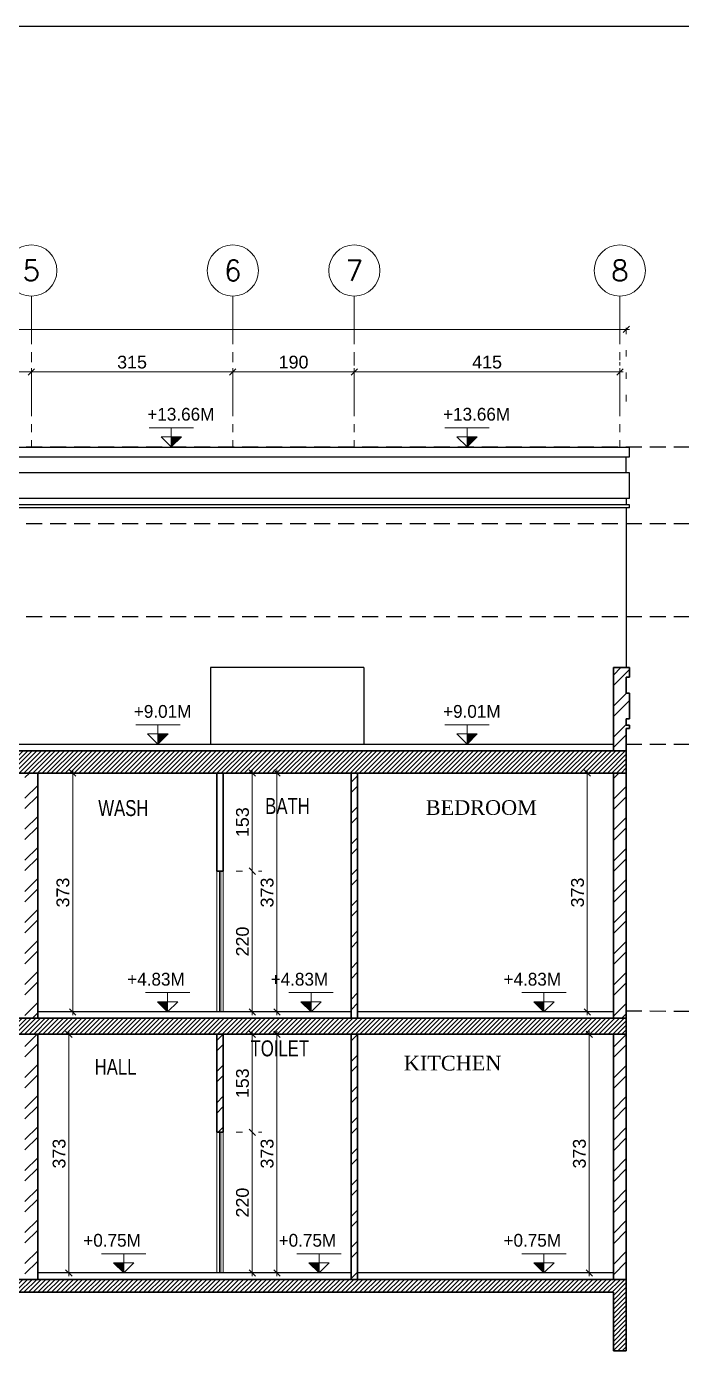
# Model space of a CAD drawing. Header units: millimetres. Extents: x -11627 to -10952, y 10244 to 10588.
# Drawn here: x -11029.63 to -11019.4, y 10456.58 to 10477.36 of the extents above; entities that cross this region are included whole.
import ezdxf
from ezdxf.enums import TextEntityAlignment as Align

# ---------------------------------------------------------------- set-up
doc = ezdxf.new("R2010")
doc.units = ezdxf.units.MM
doc.header["$PDMODE"] = 35
for name, pattern in [('DOT', [0.25, 0, -0.25]), ('GROUND FLOOR XREF - option 3$0$FATHER FR$0$CENTER2', [1.125, 0.75, -0.125, 0.125, -0.125]), ('HIDDEN', [0.375, 0.25, -0.125])]:
    doc.linetypes.add(name, pattern=pattern)
doc.layers.get('0').update_dxf_attribs({"lineweight": 5})
doc.layers.get('DEFPOINTS').update_dxf_attribs({"lineweight": 5})
for name, color, linetype, lineweight in [('A-AXIS LINE', 8, 'GROUND FLOOR XREF - option 3$0$FATHER FR$0$CENTER2', 0), ('A-AXIS TEXT', 54, 'Continuous', 9), ('A-GEN DIMS INTERNAL', 86, 'Continuous', 5), ('A-LEVEL TAG', 23, 'Continuous', 9), ('A-TEXT', 3, 'Continuous', 13), ('BORDER A1', 7, 'Continuous', 100), ('DIM IN', 191, 'Continuous', 5), ('DOORS', 30, 'Continuous', 9), ('HATCH', 8, 'Continuous', 0), ('Title Block', 7, 'Continuous', 0), ('WALLS', 4, 'Continuous', 35)]:
    doc.layers.add(name, color=color, linetype=linetype, lineweight=lineweight)
for name, color, linetype in [('A-ELEV 01', 7, 'Continuous'), ('A-ELEV FAR', 8, 'Continuous'), ('A-ELEV MOULDING', 15, 'Continuous'), ('A-OUTER DIMENSION', 52, 'Continuous'), ('A-REFLECT UP', 8, 'HIDDEN')]:
    doc.layers.add(name, color=color, linetype=linetype)
doc.styles.add('Axis-Circle', font='ROMANS.shx', dxfattribs={"height": 0.4})
doc.styles.add('EUROROMAN', font='eur_____.pfb', dxfattribs={"width": 0.8, "height": 0.2})
doc.styles.add('GROUND FLOOR XREF - option 3$0$STYLE1', font='arial.ttf', dxfattribs={"height": 0.2})
doc.styles.add('SIMPLEX', font='romans.shx', dxfattribs={"width": 0.75})
doc.styles.add('STYLE2', font='times.ttf', dxfattribs={"height": 0.25})
doc.dimstyles.new('D100', dxfattribs={"dimtxt": 0.2, "dimasz": 0.1, "dimexe": 0.18, "dimexo": 0.0625, "dimgap": 0.1, "dimtad": 1, "dimzin": 0, "dimdsep": 46, "dimtxsty": 'SIMPLEX', "dimblk": 'DOT1', "dimcen": 0.1, "dimse1": 1, "dimse2": 1, "dimclrd": 256, "dimclre": 256, "dimclrt": 256, "dimadec": 0, "dimazin": 0, "dimtfac": 5, "dimtix": 1, "dimtmove": 2, "dimatfit": 3, "dimfxl": 1, "dimtolj": 1, "dimtzin": 0, "dimlwd": -1, "dimlwe": -1, "dimarcsym": 0})
doc.dimstyles.new('DIM 100', dxfattribs={"dimtxt": 0.2, "dimasz": 0.1, "dimexe": 0.15, "dimexo": 0.2, "dimgap": 0.05, "dimtad": 1, "dimdec": 0, "dimlfac": 100, "dimzin": 1, "dimdsep": 46, "dimtxsty": 'GROUND FLOOR XREF - option 3$0$STYLE1', "dimblk": 'OBLIQUE', "dimcen": 0.02, "dimdle": 0.05, "dimclrd": 256, "dimclre": 6, "dimclrt": 3, "dimadec": 1, "dimazin": 0, "dimtfac": 0.9, "dimtdec": 0, "dimtix": 1, "dimtofl": 0, "dimtmove": 2, "dimatfit": 3, "dimldrblk": 'ARCHTICK', "dimfxl": 1, "dimtolj": 1, "dimtzin": 12, "dimlwd": -1, "dimlwe": -1, "dimarcsym": 0})
pattern_1 = [(45, (367.38317, 120.32841), (-0.03592102448, 0.03592102448), [])]
pattern_2 = [(45, (367.38317, 120.3284), (-0.242466915, 0.242466915), []), (45, (367.5448, 120.3284), (-0.242466915, 0.242466915), [])]

# ---------------------------------------------------------------- blocks, each defined once
blk = doc.blocks.new('DOT1')
at = {"color": 0}
for p, q in [((-2, 0), (2, 0)), ((0, -2), (0, 2))]:
    blk.add_line(p, q, dxfattribs=at)
blk.add_circle((0, 0), 0.54, dxfattribs=at)
blk = doc.blocks.new('*D282')
at = {"layer": 'A-OUTER DIMENSION', "transparency": 16777216}
blk.add_line((-11014.954, 10470.685), (-11014.954, 10457.224), dxfattribs=at)
at = {"layer": 'DEFPOINTS', "color": 0, "transparency": 16777216}
for p in [(-11020.928, 10470.785, 0), (-11018.602, 10457.124), (-11014.954, 10457.124)]:
    blk.add_point(p, dxfattribs=at)
at = {"layer": 'A-OUTER DIMENSION', "transparency": 16777216, "xscale": 0.1, "yscale": 0.1, "zscale": 0.1}
for p, rotation in [((-11014.954, 10470.785), 90), ((-11014.954, 10457.124), 270)]:
    blk.add_blockref('DOT1', p, dxfattribs=dict(at, rotation=rotation))
at = {"layer": 'A-OUTER DIMENSION', "transparency": 16777216, "insert": (-11014.733, 10464.345), "char_height": 0.2, "attachment_point": 5, "rotation": 90, "style": 'SIMPLEX'}
blk.add_mtext('\\A1;13.66', dxfattribs=at)
blk = doc.blocks.new('_Oblique')
at = {"color": 0, "linetype": 'ByBlock', "lineweight": -2}
blk.add_line((-0.5, -0.5), (0.5, 0.5), dxfattribs=at)
blk = doc.blocks.new('*D291')
at = {"layer": 'A-GEN DIMS INTERNAL', "color": 6, "linetype": 'DOT', "transparency": 16777216}
for p, q in [((-11020.926, 10461.606), (-11020.987, 10461.606)), ((-11020.926, 10457.874), (-11020.987, 10457.874))]:
    blk.add_line(p, q, dxfattribs=at)
at = {"layer": 'A-GEN DIMS INTERNAL', "transparency": 16777216}
blk.add_line((-11020.837, 10461.656), (-11020.837, 10457.824), dxfattribs=at)
at = {"layer": 'DEFPOINTS', "color": 0, "transparency": 16777216}
for p in [(-11020.726, 10461.606, -0.006), (-11020.837, 10457.874), (-11020.726, 10457.874)]:
    blk.add_point(p, dxfattribs=at)
at = {"layer": 'A-GEN DIMS INTERNAL', "transparency": 16777216, "xscale": 0.1, "yscale": 0.1, "zscale": 0.1}
for p, rotation in [((-11020.837, 10461.606), 90), ((-11020.837, 10457.874), 270)]:
    blk.add_blockref('_Oblique', p, dxfattribs=dict(at, rotation=rotation))
at = {"layer": 'A-GEN DIMS INTERNAL', "color": 3, "transparency": 16777216, "insert": (-11020.99, 10459.74), "char_height": 0.2, "attachment_point": 5, "rotation": 90, "style": 'GROUND FLOOR XREF - option 3$0$STYLE1'}
blk.add_mtext('\\A1;373', dxfattribs=at)
blk = doc.blocks.new('_ArchTick')
at = {"color": 0, "linetype": 'ByBlock', "const_width": 0.15}
blk.add_lwpolyline([(-0.5, -0.5), (0.5, 0.5)], dxfattribs=at)
blk = doc.blocks.new('LVL')
for p, q in [((-0.627, 0.301), (0.066, 0.301)), ((-0.28, 0), (-0.28, 0.301)), ((-0.121, 0.159), (-0.44, 0.159)), ((-0.28, 0), (-0.44, 0.159)), ((-0.28, 0), (-0.121, 0.159))]:
    blk.add_line(p, q)
blk.add_lwpolyline([(-0.44, 0.159), (-0.28, 0.159), (-0.28, 0), (-0.44, 0.159)])
blk.add_solid([(-0.121, 0.159), (-0.28, 0.159), (-0.28, 0)])
blk = doc.blocks.new('*D298')
at = {"layer": 'A-GEN DIMS INTERNAL', "transparency": 16777216}
blk.add_line((-11026.105, 10465.739), (-11026.105, 10464.106), dxfattribs=at)
at = {"layer": 'A-GEN DIMS INTERNAL', "color": 6, "linetype": 'DOT', "transparency": 16777216}
for p, q in [((-11026.358, 10465.689), (-11025.955, 10465.689)), ((-11026.358, 10464.156), (-11025.955, 10464.156))]:
    blk.add_line(p, q, dxfattribs=at)
at = {"layer": 'DEFPOINTS', "color": 0, "transparency": 16777216}
for p in [(-11026.558, 10465.689), (-11026.558, 10464.156), (-11026.105, 10464.156)]:
    blk.add_point(p, dxfattribs=at)
at = {"layer": 'A-GEN DIMS INTERNAL', "transparency": 16777216, "xscale": 0.1, "yscale": 0.1, "zscale": 0.1}
for p, rotation in [((-11026.105, 10465.689), 90), ((-11026.105, 10464.156), 270)]:
    blk.add_blockref('_Oblique', p, dxfattribs=dict(at, rotation=rotation))
at = {"layer": 'A-GEN DIMS INTERNAL', "color": 3, "transparency": 16777216, "insert": (-11026.257, 10464.922), "char_height": 0.2, "attachment_point": 5, "rotation": 90, "style": 'GROUND FLOOR XREF - option 3$0$STYLE1'}
blk.add_mtext('\\A1;153', dxfattribs=at)
blk = doc.blocks.new('*D299')
at = {"layer": 'A-GEN DIMS INTERNAL', "color": 6, "linetype": 'DOT', "transparency": 16777216}
for p, q in [((-11026.358, 10464.156), (-11025.955, 10464.156)), ((-11026.358, 10461.956), (-11025.955, 10461.956))]:
    blk.add_line(p, q, dxfattribs=at)
at = {"layer": 'A-GEN DIMS INTERNAL', "transparency": 16777216}
blk.add_line((-11026.105, 10464.206), (-11026.105, 10461.906), dxfattribs=at)
at = {"layer": 'DEFPOINTS', "color": 0, "transparency": 16777216}
for p in [(-11026.558, 10464.156), (-11026.558, 10461.956), (-11026.105, 10461.956)]:
    blk.add_point(p, dxfattribs=at)
at = {"layer": 'A-GEN DIMS INTERNAL', "transparency": 16777216, "xscale": 0.1, "yscale": 0.1, "zscale": 0.1}
for p, rotation in [((-11026.105, 10464.156), 90), ((-11026.105, 10461.956), 270)]:
    blk.add_blockref('_Oblique', p, dxfattribs=dict(at, rotation=rotation))
at = {"layer": 'A-GEN DIMS INTERNAL', "color": 3, "transparency": 16777216, "insert": (-11026.257, 10463.056), "char_height": 0.2, "attachment_point": 5, "rotation": 90, "style": 'GROUND FLOOR XREF - option 3$0$STYLE1'}
blk.add_mtext('\\A1;220', dxfattribs=at)
blk = doc.blocks.new('*D300')
at = {"layer": 'A-GEN DIMS INTERNAL', "transparency": 16777216}
blk.add_line((-11025.72, 10465.739), (-11025.72, 10461.906), dxfattribs=at)
at = {"layer": 'A-GEN DIMS INTERNAL', "color": 6, "linetype": 'DOT', "transparency": 16777216}
for p, q in [((-11025.828, 10465.689), (-11025.87, 10465.689)), ((-11025.828, 10461.956), (-11025.87, 10461.956))]:
    blk.add_line(p, q, dxfattribs=at)
at = {"layer": 'DEFPOINTS', "color": 0, "transparency": 16777216}
for p in [(-11025.628, 10465.689, -0.013), (-11025.72, 10461.956), (-11025.628, 10461.956, -0.006)]:
    blk.add_point(p, dxfattribs=at)
at = {"layer": 'A-GEN DIMS INTERNAL', "transparency": 16777216, "xscale": 0.1, "yscale": 0.1, "zscale": 0.1}
for p, rotation in [((-11025.72, 10465.689), 90), ((-11025.72, 10461.956), 270)]:
    blk.add_blockref('_Oblique', p, dxfattribs=dict(at, rotation=rotation))
at = {"layer": 'A-GEN DIMS INTERNAL', "color": 3, "transparency": 16777216, "insert": (-11025.872, 10463.822), "char_height": 0.2, "attachment_point": 5, "rotation": 90, "style": 'GROUND FLOOR XREF - option 3$0$STYLE1'}
blk.add_mtext('\\A1;373', dxfattribs=at)
blk = doc.blocks.new('*D301')
at = {"layer": 'A-GEN DIMS INTERNAL', "color": 6, "linetype": 'DOT', "transparency": 16777216}
for p, q in [((-11026.358, 10461.606), (-11025.955, 10461.606)), ((-11026.358, 10460.074), (-11025.955, 10460.074))]:
    blk.add_line(p, q, dxfattribs=at)
at = {"layer": 'A-GEN DIMS INTERNAL', "transparency": 16777216}
blk.add_line((-11026.105, 10461.656), (-11026.105, 10460.024), dxfattribs=at)
at = {"layer": 'DEFPOINTS', "color": 0, "transparency": 16777216}
for p in [(-11026.558, 10461.606), (-11026.558, 10460.074), (-11026.105, 10460.074)]:
    blk.add_point(p, dxfattribs=at)
at = {"layer": 'A-GEN DIMS INTERNAL', "transparency": 16777216, "xscale": 0.1, "yscale": 0.1, "zscale": 0.1}
for p, rotation in [((-11026.105, 10461.606), 90), ((-11026.105, 10460.074), 270)]:
    blk.add_blockref('_Oblique', p, dxfattribs=dict(at, rotation=rotation))
at = {"layer": 'A-GEN DIMS INTERNAL', "color": 3, "transparency": 16777216, "insert": (-11026.257, 10460.84), "char_height": 0.2, "attachment_point": 5, "rotation": 90, "style": 'GROUND FLOOR XREF - option 3$0$STYLE1'}
blk.add_mtext('\\A1;153', dxfattribs=at)
blk = doc.blocks.new('*D302')
at = {"layer": 'A-GEN DIMS INTERNAL', "transparency": 16777216}
blk.add_line((-11026.105, 10460.124), (-11026.105, 10457.824), dxfattribs=at)
at = {"layer": 'A-GEN DIMS INTERNAL', "color": 6, "linetype": 'DOT', "transparency": 16777216}
for p, q in [((-11026.358, 10460.074), (-11025.955, 10460.074)), ((-11026.358, 10457.874), (-11025.955, 10457.874))]:
    blk.add_line(p, q, dxfattribs=at)
at = {"layer": 'DEFPOINTS', "color": 0, "transparency": 16777216}
for p in [(-11026.558, 10460.074), (-11026.558, 10457.874), (-11026.105, 10457.874)]:
    blk.add_point(p, dxfattribs=at)
at = {"layer": 'A-GEN DIMS INTERNAL', "transparency": 16777216, "xscale": 0.1, "yscale": 0.1, "zscale": 0.1}
for p, rotation in [((-11026.105, 10460.074), 90), ((-11026.105, 10457.874), 270)]:
    blk.add_blockref('_Oblique', p, dxfattribs=dict(at, rotation=rotation))
at = {"layer": 'A-GEN DIMS INTERNAL', "color": 3, "transparency": 16777216, "insert": (-11026.257, 10458.974), "char_height": 0.2, "attachment_point": 5, "rotation": 90, "style": 'GROUND FLOOR XREF - option 3$0$STYLE1'}
blk.add_mtext('\\A1;220', dxfattribs=at)
blk = doc.blocks.new('*D303')
at = {"layer": 'A-GEN DIMS INTERNAL', "color": 6, "linetype": 'DOT', "transparency": 16777216}
for p, q in [((-11025.828, 10461.606), (-11025.87, 10461.606)), ((-11025.828, 10457.874), (-11025.87, 10457.874))]:
    blk.add_line(p, q, dxfattribs=at)
at = {"layer": 'A-GEN DIMS INTERNAL', "transparency": 16777216}
blk.add_line((-11025.72, 10461.656), (-11025.72, 10457.824), dxfattribs=at)
at = {"layer": 'DEFPOINTS', "color": 0, "transparency": 16777216}
for p in [(-11025.628, 10461.606, -0.013), (-11025.72, 10457.874), (-11025.628, 10457.874, -0.006)]:
    blk.add_point(p, dxfattribs=at)
at = {"layer": 'A-GEN DIMS INTERNAL', "transparency": 16777216, "xscale": 0.1, "yscale": 0.1, "zscale": 0.1}
for p, rotation in [((-11025.72, 10461.606), 90), ((-11025.72, 10457.874), 270)]:
    blk.add_blockref('_Oblique', p, dxfattribs=dict(at, rotation=rotation))
at = {"layer": 'A-GEN DIMS INTERNAL', "color": 3, "transparency": 16777216, "insert": (-11025.872, 10459.74), "char_height": 0.2, "attachment_point": 5, "rotation": 90, "style": 'GROUND FLOOR XREF - option 3$0$STYLE1'}
blk.add_mtext('\\A1;373', dxfattribs=at)
blk = doc.blocks.new('*D312')
at = {"layer": 'A-GEN DIMS INTERNAL', "transparency": 16777216}
blk.add_line((-11028.972, 10461.656), (-11028.972, 10457.824), dxfattribs=at)
at = {"layer": 'A-GEN DIMS INTERNAL', "color": 6, "linetype": 'DOT', "transparency": 16777216}
for p, q in [((-11028.782, 10461.606), (-11028.822, 10461.606)), ((-11028.782, 10457.874), (-11028.822, 10457.874))]:
    blk.add_line(p, q, dxfattribs=at)
at = {"layer": 'DEFPOINTS', "color": 0, "transparency": 16777216}
for p in [(-11028.982, 10461.606, -0.006), (-11028.982, 10457.874), (-11028.972, 10457.874)]:
    blk.add_point(p, dxfattribs=at)
at = {"layer": 'A-GEN DIMS INTERNAL', "transparency": 16777216, "xscale": 0.1, "yscale": 0.1, "zscale": 0.1}
for p, rotation in [((-11028.972, 10461.606), 90), ((-11028.972, 10457.874), 270)]:
    blk.add_blockref('_Oblique', p, dxfattribs=dict(at, rotation=rotation))
at = {"layer": 'A-GEN DIMS INTERNAL', "color": 3, "transparency": 16777216, "insert": (-11029.124, 10459.74), "char_height": 0.2, "attachment_point": 5, "rotation": 90, "style": 'GROUND FLOOR XREF - option 3$0$STYLE1'}
blk.add_mtext('\\A1;373', dxfattribs=at)
blk = doc.blocks.new('*D313')
at = {"layer": 'A-GEN DIMS INTERNAL', "transparency": 16777216}
blk.add_line((-11020.867, 10461.906), (-11020.867, 10465.739), dxfattribs=at)
at = {"layer": 'A-GEN DIMS INTERNAL', "color": 6, "linetype": 'DOT', "transparency": 16777216}
for p, q in [((-11020.658, 10465.689), (-11021.017, 10465.689)), ((-11020.658, 10461.956), (-11021.017, 10461.956))]:
    blk.add_line(p, q, dxfattribs=at)
at = {"layer": 'DEFPOINTS', "color": 0, "transparency": 16777216}
for p in [(-11020.867, 10465.689), (-11020.458, 10465.689, -0.013), (-11020.458, 10461.956, -0.006)]:
    blk.add_point(p, dxfattribs=at)
at = {"layer": 'A-GEN DIMS INTERNAL', "transparency": 16777216, "xscale": 0.1, "yscale": 0.1, "zscale": 0.1}
for p, rotation in [((-11020.867, 10465.689), 90), ((-11020.867, 10461.956), 270)]:
    blk.add_blockref('_Oblique', p, dxfattribs=dict(at, rotation=rotation))
at = {"layer": 'A-GEN DIMS INTERNAL', "color": 3, "transparency": 16777216, "insert": (-11021.019, 10463.822), "char_height": 0.2, "attachment_point": 5, "rotation": 90, "style": 'GROUND FLOOR XREF - option 3$0$STYLE1'}
blk.add_mtext('\\A1;373', dxfattribs=at)
blk = doc.blocks.new('*D314')
at = {"layer": 'A-GEN DIMS INTERNAL', "transparency": 16777216}
blk.add_line((-11028.911, 10461.906), (-11028.911, 10465.739), dxfattribs=at)
at = {"layer": 'A-GEN DIMS INTERNAL', "color": 6, "linetype": 'DOT', "transparency": 16777216}
for p, q in [((-11028.702, 10465.689), (-11029.061, 10465.689)), ((-11028.702, 10461.956), (-11029.061, 10461.956))]:
    blk.add_line(p, q, dxfattribs=at)
at = {"layer": 'DEFPOINTS', "color": 0, "transparency": 16777216}
for p in [(-11028.911, 10465.689), (-11028.502, 10465.689, -0.013), (-11028.502, 10461.956, -0.006)]:
    blk.add_point(p, dxfattribs=at)
at = {"layer": 'A-GEN DIMS INTERNAL', "transparency": 16777216, "xscale": 0.1, "yscale": 0.1, "zscale": 0.1}
for p, rotation in [((-11028.911, 10465.689), 90), ((-11028.911, 10461.956), 270)]:
    blk.add_blockref('_Oblique', p, dxfattribs=dict(at, rotation=rotation))
at = {"layer": 'A-GEN DIMS INTERNAL', "color": 3, "transparency": 16777216, "insert": (-11029.064, 10463.822), "char_height": 0.2, "attachment_point": 5, "rotation": 90, "style": 'GROUND FLOOR XREF - option 3$0$STYLE1'}
blk.add_mtext('\\A1;373', dxfattribs=at)
blk = doc.blocks.new('Axis-Circle')
at = {"color": 0}
blk.add_circle((0, 0), 0.4, dxfattribs=at)
at = {"color": 4, "style": 'Axis-Circle'}
blk.add_attdef('NO', text='', height=0.32, dxfattribs=at).set_placement((0, 0), align=Align.MIDDLE_CENTER)
blk = doc.blocks.new('*D318')
at = {"layer": 'A-GEN DIMS INTERNAL', "transparency": 16777216}
blk.add_line((-11041.808, 10472.627), (-11020.208, 10472.627), dxfattribs=at)
at = {"layer": 'A-GEN DIMS INTERNAL', "color": 6, "linetype": 'DOT', "transparency": 16777216}
for p, q in [((-11041.758, 10471.501), (-11041.758, 10472.777)), ((-11020.258, 10471.501), (-11020.258, 10472.777))]:
    blk.add_line(p, q, dxfattribs=at)
at = {"layer": 'DEFPOINTS', "color": 0, "transparency": 16777216}
for p in [(-11020.258, 10472.627), (-11041.758, 10471.301), (-11020.258, 10471.301)]:
    blk.add_point(p, dxfattribs=at)
at = {"layer": 'A-GEN DIMS INTERNAL', "transparency": 16777216, "xscale": 0.1, "yscale": 0.1, "zscale": 0.1, "rotation": 180}
blk.add_blockref('_Oblique', (-11041.758, 10472.627), dxfattribs=at)
at = {"layer": 'A-GEN DIMS INTERNAL', "transparency": 16777216, "xscale": 0.1, "yscale": 0.1, "zscale": 0.1}
blk.add_blockref('_Oblique', (-11020.258, 10472.627), dxfattribs=at)
at = {"layer": 'A-GEN DIMS INTERNAL', "color": 3, "transparency": 16777216, "insert": (-11031.008, 10472.779), "char_height": 0.2, "attachment_point": 5, "style": 'GROUND FLOOR XREF - option 3$0$STYLE1'}
blk.add_mtext('\\A1;2150', dxfattribs=at)
blk = doc.blocks.new('*D319')
at = {"layer": 'A-GEN DIMS INTERNAL', "transparency": 16777216}
blk.add_line((-11020.308, 10471.962), (-11024.56, 10471.962), dxfattribs=at)
at = {"layer": 'A-GEN DIMS INTERNAL', "color": 6, "linetype": 'DOT', "transparency": 16777216}
for p, q in [((-11024.51, 10472.06), (-11024.51, 10472.112)), ((-11020.358, 10472.06), (-11020.358, 10472.112))]:
    blk.add_line(p, q, dxfattribs=at)
at = {"layer": 'DEFPOINTS', "color": 0, "transparency": 16777216}
for p in [(-11024.51, 10471.962), (-11024.51, 10471.86), (-11020.358, 10471.86)]:
    blk.add_point(p, dxfattribs=at)
at = {"layer": 'A-GEN DIMS INTERNAL', "transparency": 16777216, "xscale": 0.1, "yscale": 0.1, "zscale": 0.1, "rotation": 180}
blk.add_blockref('_Oblique', (-11024.51, 10471.962), dxfattribs=at)
at = {"layer": 'A-GEN DIMS INTERNAL', "transparency": 16777216, "xscale": 0.1, "yscale": 0.1, "zscale": 0.1}
blk.add_blockref('_Oblique', (-11020.358, 10471.962), dxfattribs=at)
at = {"layer": 'A-GEN DIMS INTERNAL', "color": 3, "transparency": 16777216, "insert": (-11022.434, 10472.114), "char_height": 0.2, "attachment_point": 5, "style": 'GROUND FLOOR XREF - option 3$0$STYLE1'}
blk.add_mtext('\\A1;415', dxfattribs=at)
blk = doc.blocks.new('*D320')
at = {"layer": 'A-GEN DIMS INTERNAL', "transparency": 16777216}
blk.add_line((-11024.46, 10471.962), (-11026.459, 10471.962), dxfattribs=at)
at = {"layer": 'A-GEN DIMS INTERNAL', "color": 6, "linetype": 'DOT', "transparency": 16777216}
for p, q in [((-11026.409, 10472.162), (-11026.409, 10472.112)), ((-11024.51, 10472.162), (-11024.51, 10472.112))]:
    blk.add_line(p, q, dxfattribs=at)
at = {"layer": 'DEFPOINTS', "color": 0, "transparency": 16777216}
for p in [(-11026.409, 10471.962), (-11026.409, 10471.962), (-11024.51, 10471.962)]:
    blk.add_point(p, dxfattribs=at)
at = {"layer": 'A-GEN DIMS INTERNAL', "transparency": 16777216, "xscale": 0.1, "yscale": 0.1, "zscale": 0.1, "rotation": 180}
blk.add_blockref('_Oblique', (-11026.409, 10471.962), dxfattribs=at)
at = {"layer": 'A-GEN DIMS INTERNAL', "transparency": 16777216, "xscale": 0.1, "yscale": 0.1, "zscale": 0.1}
blk.add_blockref('_Oblique', (-11024.51, 10471.962), dxfattribs=at)
at = {"layer": 'A-GEN DIMS INTERNAL', "color": 3, "transparency": 16777216, "insert": (-11025.459, 10472.114), "char_height": 0.2, "attachment_point": 5, "style": 'GROUND FLOOR XREF - option 3$0$STYLE1'}
blk.add_mtext('\\A1;190', dxfattribs=at)
blk = doc.blocks.new('*D321')
at = {"layer": 'A-GEN DIMS INTERNAL', "transparency": 16777216}
blk.add_line((-11026.359, 10471.962), (-11029.608, 10471.962), dxfattribs=at)
at = {"layer": 'A-GEN DIMS INTERNAL', "color": 6, "linetype": 'DOT', "transparency": 16777216}
for p, q in [((-11029.558, 10472.162), (-11029.558, 10472.112)), ((-11026.409, 10472.162), (-11026.409, 10472.112))]:
    blk.add_line(p, q, dxfattribs=at)
at = {"layer": 'DEFPOINTS', "color": 0, "transparency": 16777216}
for p in [(-11029.558, 10471.962), (-11029.558, 10471.962), (-11026.409, 10471.962)]:
    blk.add_point(p, dxfattribs=at)
at = {"layer": 'A-GEN DIMS INTERNAL', "transparency": 16777216, "xscale": 0.1, "yscale": 0.1, "zscale": 0.1, "rotation": 180}
blk.add_blockref('_Oblique', (-11029.558, 10471.962), dxfattribs=at)
at = {"layer": 'A-GEN DIMS INTERNAL', "transparency": 16777216, "xscale": 0.1, "yscale": 0.1, "zscale": 0.1}
blk.add_blockref('_Oblique', (-11026.409, 10471.962), dxfattribs=at)
at = {"layer": 'A-GEN DIMS INTERNAL', "color": 3, "transparency": 16777216, "insert": (-11027.984, 10472.114), "char_height": 0.2, "attachment_point": 5, "style": 'GROUND FLOOR XREF - option 3$0$STYLE1'}
blk.add_mtext('\\A1;315', dxfattribs=at)
blk = doc.blocks.new('*D322')
at = {"layer": 'A-GEN DIMS INTERNAL', "transparency": 16777216}
blk.add_line((-11029.508, 10471.962), (-11032.558, 10471.962), dxfattribs=at)
at = {"layer": 'A-GEN DIMS INTERNAL', "color": 6, "linetype": 'DOT', "transparency": 16777216}
for p, q in [((-11032.508, 10472.162), (-11032.508, 10472.112)), ((-11029.558, 10472.162), (-11029.558, 10472.112))]:
    blk.add_line(p, q, dxfattribs=at)
at = {"layer": 'DEFPOINTS', "color": 0, "transparency": 16777216}
for p in [(-11032.508, 10471.962), (-11032.508, 10471.962), (-11029.558, 10471.962)]:
    blk.add_point(p, dxfattribs=at)
at = {"layer": 'A-GEN DIMS INTERNAL', "transparency": 16777216, "xscale": 0.1, "yscale": 0.1, "zscale": 0.1, "rotation": 180}
blk.add_blockref('_Oblique', (-11032.508, 10471.962), dxfattribs=at)
at = {"layer": 'A-GEN DIMS INTERNAL', "transparency": 16777216, "xscale": 0.1, "yscale": 0.1, "zscale": 0.1}
blk.add_blockref('_Oblique', (-11029.558, 10471.962), dxfattribs=at)
at = {"layer": 'A-GEN DIMS INTERNAL', "color": 3, "transparency": 16777216, "insert": (-11031.033, 10472.114), "char_height": 0.2, "attachment_point": 5, "style": 'GROUND FLOOR XREF - option 3$0$STYLE1'}
blk.add_mtext('\\A1;295', dxfattribs=at)
blk = doc.blocks.new('ADM FRAME-A2')
at = {"layer": 'BORDER A1', "lineweight": 25}
blk.add_lwpolyline([(-58.529, 2.457), (-11.557, 2.457), (-11.557, 40.943), (-58.529, 40.943)], close=True, dxfattribs=at)

msp = doc.modelspace()

# ---------------------------------------------------------------- hatches: boundary and pattern name
at = {"layer": 'HATCH'}
h = msp.add_hatch(dxfattribs=at)
h.set_pattern_fill('ANSI32', color=256, scale=0.036)
h.set_pattern_definition(pattern_2)
h.paths.add_polyline_path([(-11020.208, 10467.339), (-11020.458, 10467.339), (-11020.458, 10466.039), (-11020.258, 10466.039), (-11020.258, 10466.389), (-11020.208, 10466.389), (-11020.208, 10466.439), (-11020.258, 10466.439), (-11020.258, 10466.539), (-11020.208, 10466.539), (-11020.208, 10466.939), (-11020.258, 10466.939), (-11020.258, 10467.189), (-11020.208, 10467.189)])
h = msp.add_hatch(dxfattribs=at)
h.set_pattern_fill('ANSI31', color=256, scale=0.016)
h.set_pattern_definition(pattern_1)
h.paths.add_polyline_path([(-11041.758, 10461.856), (-11041.758, 10461.606), (-11020.258, 10461.606), (-11020.258, 10461.856)])
h.paths.add_polyline_path([(-11020.258, 10465.689), (-11020.258, 10466.039), (-11041.758, 10466.039), (-11041.758, 10465.689)])
h = msp.add_hatch(dxfattribs=at)
h.set_pattern_fill('ANSI32', color=256, scale=0.036)
h.set_pattern_definition(pattern_2)
h.paths.add_polyline_path([(-11020.258, 10465.689), (-11020.458, 10465.689), (-11020.458, 10461.856), (-11020.258, 10461.856)])
h.paths.add_polyline_path([(-11020.258, 10461.606), (-11020.458, 10461.606), (-11020.458, 10457.774), (-11020.258, 10457.774)])
h.paths.add_polyline_path([(-11024.458, 10461.606), (-11024.558, 10461.606), (-11024.558, 10457.774), (-11024.458, 10457.774)])
h.paths.add_polyline_path([(-11024.458, 10465.689), (-11024.558, 10465.689), (-11024.558, 10461.856), (-11024.458, 10461.856)])
h.paths.add_polyline_path([(-11026.558, 10461.606), (-11026.658, 10461.606), (-11026.658, 10460.074), (-11026.558, 10460.074)])
h.paths.add_polyline_path([(-11029.458, 10461.606), (-11029.658, 10461.606), (-11029.658, 10457.774), (-11029.458, 10457.774)])
h.paths.add_polyline_path([(-11029.458, 10465.689), (-11029.658, 10465.689), (-11029.658, 10461.856), (-11029.458, 10461.856)])
h.paths.add_polyline_path([(-11032.408, 10465.689), (-11032.608, 10465.689), (-11032.608, 10461.856), (-11032.408, 10461.856)])
h.paths.add_polyline_path([(-11032.408, 10461.606), (-11032.608, 10461.606), (-11032.608, 10457.774), (-11032.408, 10457.774)])
h.paths.add_polyline_path([(-11035.358, 10461.606), (-11035.458, 10461.606), (-11035.458, 10460.074), (-11035.358, 10460.074)])
h.paths.add_polyline_path([(-11035.358, 10465.689), (-11035.458, 10465.689), (-11035.458, 10464.156), (-11035.358, 10464.156)])
h.paths.add_polyline_path([(-11037.458, 10465.689), (-11037.558, 10465.689), (-11037.558, 10461.856), (-11037.458, 10461.856)])
h.paths.add_polyline_path([(-11037.458, 10461.606), (-11037.558, 10461.606), (-11037.558, 10457.774), (-11037.458, 10457.774)])
h.paths.add_polyline_path([(-11041.558, 10465.689), (-11041.758, 10465.689), (-11041.758, 10461.856), (-11041.558, 10461.856)])
h.paths.add_polyline_path([(-11041.558, 10461.606), (-11041.758, 10461.606), (-11041.758, 10457.774), (-11041.558, 10457.774)])
h = msp.add_hatch(dxfattribs=at)
h.set_pattern_fill('ANSI31', color=256, scale=0.016)
h.set_pattern_definition(pattern_1)
h.paths.add_polyline_path([(-11020.258, 10457.774), (-11041.758, 10457.774), (-11041.758, 10456.655), (-11041.558, 10456.655), (-11041.558, 10457.574), (-11020.458, 10457.574), (-11020.458, 10456.655), (-11020.258, 10456.655)])

# ---------------------------------------------------------------- linework, layer by layer
at = {"layer": 'A-AXIS LINE'}
for p, q in [((-11029.558, 10473.147), (-11029.558, 10470.785)), ((-11026.409, 10473.147), (-11026.409, 10470.785)), ((-11024.51, 10473.147), (-11024.51, 10470.785)), ((-11020.358, 10473.147), (-11020.358, 10470.785))]:
    msp.add_line(p, q, dxfattribs=at)
at = {"layer": 'A-ELEV 01'}
for p, q in [((-11020.458, 10466.139, -0.013), (-11041.558, 10466.139, -0.013)), ((-11024.558, 10461.956, -0.006), (-11029.458, 10461.956, -0.006)), ((-11020.458, 10461.956, -0.006), (-11024.458, 10461.956, -0.006)), ((-11024.558, 10457.874), (-11029.458, 10457.874)), ((-11020.458, 10457.874), (-11024.458, 10457.874))]:
    msp.add_line(p, q, dxfattribs=at)
at = {"layer": 'A-ELEV FAR'}
for p, q in [((-11041.808, 10470.785, -0.017), (-11020.208, 10470.785, -0.014)), ((-11020.208, 10470.635, -0.014), (-11020.208, 10470.785, -0.014)), ((-11041.808, 10470.635, -0.028), (-11020.208, 10470.635, -0.028)), ((-11020.258, 10470.385, -0.013), (-11020.258, 10470.635, -0.013)), ((-11020.208, 10470.385, -0.018), (-11041.805, 10470.385, -0.022)), ((-11020.208, 10469.985, -0.013), (-11020.208, 10470.385, -0.013)), ((-11020.208, 10469.985, -0.011), (-11041.808, 10469.985, -0.017)), ((-11020.208, 10469.885, -0.011), (-11041.808, 10469.885, -0.017)), ((-11020.258, 10469.985, -0.019), (-11020.258, 10469.885, -0.019)), ((-11020.208, 10469.835, -0.013), (-11020.208, 10469.885, -0.013)), ((-11020.208, 10469.835, -0.013), (-11041.808, 10469.835, -0.019)), ((-11020.258, 10469.835, -0.019), (-11020.258, 10467.339, -0.019))]:
    msp.add_line(p, q, dxfattribs=at)
at = {"layer": 'A-ELEV MOULDING'}
for p, q in [((-11024.358, 10467.339, -0.013), (-11026.758, 10467.339, -0.013)), ((-11026.758, 10467.339), (-11026.758, 10466.139)), ((-11024.358, 10467.339), (-11024.358, 10466.139))]:
    msp.add_line(p, q, dxfattribs=at)
at = {"layer": 'A-REFLECT UP'}
for p, q in [((-11015.514, 10470.785, -0.006), (-11041.758, 10470.785, -0.006)), ((-11015.514, 10469.585, -0.006), (-11041.758, 10469.585, -0.006)), ((-11015.514, 10468.134, -0.006), (-11041.758, 10468.134, -0.006)), ((-11015.514, 10466.135, -0.006), (-11020.258, 10466.135, -0.006)), ((-11015.514, 10461.954, -0.006), (-11020.258, 10461.966, -0.006))]:
    msp.add_line(p, q, dxfattribs=at)
at = {"layer": 'DIM IN', "elevation": -0.027}
msp.add_lwpolyline([(-11020.208, 10467.339), (-11020.458, 10467.339), (-11020.458, 10466.039), (-11020.258, 10466.039), (-11020.258, 10466.389), (-11020.208, 10466.389), (-11020.208, 10466.439), (-11020.258, 10466.439), (-11020.258, 10466.539), (-11020.208, 10466.539), (-11020.208, 10466.939), (-11020.258, 10466.939), (-11020.258, 10467.189), (-11020.208, 10467.189)], close=True, dxfattribs=at)
at = {"layer": 'DOORS'}
for p, q in [((-11026.658, 10461.956), (-11026.658, 10464.156)), ((-11026.619, 10461.956), (-11026.619, 10464.156)), ((-11026.596, 10461.956), (-11026.596, 10464.156)), ((-11026.558, 10461.956), (-11026.558, 10464.156)), ((-11026.658, 10457.874), (-11026.658, 10460.074)), ((-11026.619, 10457.874), (-11026.619, 10460.074)), ((-11026.596, 10457.874), (-11026.596, 10460.074)), ((-11026.558, 10457.874), (-11026.558, 10460.074))]:
    msp.add_line(p, q, dxfattribs=at)
at = {"layer": 'WALLS'}
for p, q in [((-11020.458, 10466.039), (-11020.458, 10467.339)), ((-11020.208, 10467.339, -0.027), (-11020.458, 10467.339, 0.026)), ((-11020.258, 10466.939, -0.026), (-11020.258, 10467.189, -0.026)), ((-11020.208, 10467.189, -0.027), (-11020.258, 10467.189, -0.027)), ((-11020.258, 10466.939), (-11020.258, 10467.189)), ((-11020.208, 10467.189, -0.027), (-11020.208, 10467.339, -0.027)), ((-11020.208, 10466.939, -0.026), (-11020.258, 10466.939, -0.026)), ((-11020.208, 10466.539, -0.026), (-11020.208, 10466.939, -0.026)), ((-11020.258, 10466.539, -0.032), (-11020.258, 10466.439, -0.032)), ((-11020.208, 10466.539, -0.026), (-11020.258, 10466.539, -0.026)), ((-11020.258, 10466.439), (-11020.258, 10466.539)), ((-11020.208, 10466.439, -0.026), (-11020.258, 10466.439, -0.026)), ((-11020.258, 10456.655), (-11020.258, 10466.389)), ((-11020.208, 10466.389, -0.026), (-11020.258, 10466.389, -0.026)), ((-11020.208, 10466.389, -0.026), (-11020.208, 10466.439, -0.026)), ((-11020.258, 10466.039, -0.013), (-11041.758, 10466.039, -0.013)), ((-11020.258, 10465.689, -0.013), (-11041.758, 10465.689, -0.013)), ((-11029.458, 10461.856), (-11029.458, 10465.689)), ((-11024.558, 10461.856), (-11024.558, 10465.689)), ((-11024.458, 10461.856), (-11024.458, 10465.689)), ((-11020.458, 10461.856), (-11020.458, 10465.689)), ((-11020.258, 10461.856, -0.006), (-11041.758, 10461.856, -0.006)), ((-11020.258, 10461.606, -0.006), (-11041.758, 10461.606, -0.006)), ((-11029.458, 10461.606), (-11029.458, 10457.774)), ((-11024.558, 10457.774), (-11024.558, 10461.606)), ((-11024.458, 10457.774), (-11024.458, 10461.606)), ((-11020.458, 10457.774), (-11020.458, 10461.606)), ((-11020.258, 10457.774), (-11041.758, 10457.774)), ((-11020.458, 10457.574), (-11041.558, 10457.574)), ((-11020.458, 10457.574), (-11020.458, 10456.655)), ((-11020.258, 10456.655), (-11020.458, 10456.655))]:
    msp.add_line(p, q, dxfattribs=at)
for points in [[(-11026.558, 10464.156), (-11026.558, 10465.689), (-11026.658, 10465.689), (-11026.658, 10464.156)], [(-11026.558, 10460.074), (-11026.558, 10461.606), (-11026.658, 10461.606), (-11026.658, 10460.074)]]:
    msp.add_lwpolyline(points, close=True, dxfattribs=at)

# ---------------------------------------------------------------- block references
at = {"layer": 'A-AXIS TEXT'}
ref = msp.add_blockref('Axis-Circle', (-11029.558, 10473.547), dxfattribs=at)
ref.add_attrib('NO', '5', dxfattribs={"layer": '0', "color": 30, "height": 0.32, "style": 'Axis-Circle'}).set_placement((-11029.558, 10473.547), align=Align.MIDDLE_CENTER)
ref = msp.add_blockref('Axis-Circle', (-11026.409, 10473.547), dxfattribs=at)
ref.add_attrib('NO', '6', dxfattribs={"layer": '0', "color": 30, "height": 0.32, "style": 'Axis-Circle'}).set_placement((-11026.409, 10473.547), align=Align.MIDDLE_CENTER)
ref = msp.add_blockref('Axis-Circle', (-11024.51, 10473.547), dxfattribs=at)
ref.add_attrib('NO', '7', dxfattribs={"layer": '0', "color": 30, "height": 0.32, "style": 'Axis-Circle'}).set_placement((-11024.51, 10473.547), align=Align.MIDDLE_CENTER)
ref = msp.add_blockref('Axis-Circle', (-11020.358, 10473.547), dxfattribs=at)
ref.add_attrib('NO', '8', dxfattribs={"layer": '0', "color": 30, "height": 0.32, "style": 'Axis-Circle'}).set_placement((-11020.358, 10473.547), align=Align.MIDDLE_CENTER)
at = {"layer": 'A-LEVEL TAG'}
for p in [(-11027.09, 10470.789, 0.005), (-11022.466, 10470.789, 0.005), (-11027.3, 10466.143, -0.002), (-11022.466, 10466.143, -0.002)]:
    msp.add_blockref('LVL', p, dxfattribs=at)
at = {"layer": 'A-LEVEL TAG', "xscale": -1}
for p in [(-11027.709, 10461.956, -0.006), (-11025.466, 10461.956, -0.006), (-11021.826, 10461.956, -0.006), (-11028.395, 10457.874, 0.001), (-11025.341, 10457.874, 0.001), (-11021.826, 10457.874, 0.001)]:
    msp.add_blockref('LVL', p, dxfattribs=at)
at = {"layer": 'Title Block'}
msp.add_blockref('ADM FRAME-A2', (-10996.134, 10436.418, -0.001), dxfattribs=at)

# ---------------------------------------------------------------- texts
at = {"layer": 'A-LEVEL TAG', "style": 'EUROROMAN'}
for s, p in [('+13.66M', (-11027.745, 10471.2, 0.005)), ('+13.66M', (-11023.122, 10471.2, 0.005)), ('+9.01M', (-11027.956, 10466.554, -0.002)), ('+9.01M', (-11023.122, 10466.554, -0.002)), ('+4.83M', (-11028.06, 10462.367, -0.006)), ('+4.83M', (-11025.817, 10462.367, -0.006)), ('+4.83M', (-11022.177, 10462.367, -0.006)), ('+0.75M', (-11028.746, 10458.285, 0.001)), ('+0.75M', (-11025.692, 10458.285, 0.001)), ('+0.75M', (-11022.177, 10458.285, 0.001))]:
    msp.add_text(s, height=0.2, dxfattribs=at).set_placement(p)
at = {"layer": 'A-TEXT', "style": 'GROUND FLOOR XREF - option 3$0$STYLE1', "width": 0.75}
for s, p in [('WASH', (-11028.512, 10465.018)), ('BATH', (-11025.902, 10465.051, -0.006)), ('TOILET', (-11026.131, 10461.261)), ('HALL', (-11028.569, 10460.972))]:
    msp.add_text(s, height=0.2494, dxfattribs=at).set_placement(p)
at = {"layer": 'A-TEXT', "style": 'STYLE2'}
for s, p in [('  BEDROOM', (-11023.566, 10465.036, -0.006)), ('KITCHEN', (-11023.735, 10461.04))]:
    msp.add_text(s, height=0.23, dxfattribs=at).set_placement(p)

# ---------------------------------------------------------------- dimensions: what is measured, and where the dimension line sits
at = {"layer": 'A-GEN DIMS INTERNAL'}
for base, p1, p2, picture, middle in [((-11020.258, 10472.627), (-11041.758, 10471.301), (-11020.258, 10471.301), '*D318', (-11031.008, 10472.779)), ((-11032.508, 10471.962), (-11029.558, 10471.962), (-11032.508, 10471.962), '*D322', (-11031.033, 10472.114)), ((-11029.558, 10471.962), (-11026.409, 10471.962), (-11029.558, 10471.962), '*D321', (-11027.984, 10472.114)), ((-11026.409, 10471.962), (-11024.51, 10471.962), (-11026.409, 10471.962), '*D320', (-11025.459, 10472.114)), ((-11024.51, 10471.962), (-11020.358, 10471.86), (-11024.51, 10471.86), '*D319', (-11022.434, 10472.114))]:
    dim = msp.add_linear_dim(base=base, p1=p1, p2=p2, dimstyle='DIM 100', dxfattribs=at)
    dim.commit()
    dim.dimension.update_dxf_attribs({"geometry": picture, "text_midpoint": middle})
for base, p1, p2, picture, middle in [((-11028.911, 10465.689), (-11028.502, 10461.956, -0.006), (-11028.502, 10465.689, -0.013), '*D314', (-11029.064, 10463.822)), ((-11026.105, 10464.156), (-11026.558, 10465.689), (-11026.558, 10464.156), '*D298', (-11026.257, 10464.922)), ((-11025.72, 10461.956), (-11025.628, 10465.689, -0.013), (-11025.628, 10461.956, -0.006), '*D300', (-11025.872, 10463.822)), ((-11020.867, 10465.689), (-11020.458, 10461.956, -0.006), (-11020.458, 10465.689, -0.013), '*D313', (-11021.019, 10463.822)), ((-11026.105, 10461.956), (-11026.558, 10464.156), (-11026.558, 10461.956), '*D299', (-11026.257, 10463.056)), ((-11028.972, 10457.874), (-11028.982, 10461.606, -0.006), (-11028.982, 10457.874), '*D312', (-11029.124, 10459.74)), ((-11026.105, 10460.074), (-11026.558, 10461.606), (-11026.558, 10460.074), '*D301', (-11026.257, 10460.84)), ((-11025.72, 10457.874), (-11025.628, 10461.606, -0.013), (-11025.628, 10457.874, -0.006), '*D303', (-11025.872, 10459.74)), ((-11020.837, 10457.874), (-11020.726, 10461.606, -0.006), (-11020.726, 10457.874), '*D291', (-11020.99, 10459.74)), ((-11026.105, 10457.874), (-11026.558, 10460.074), (-11026.558, 10457.874), '*D302', (-11026.257, 10458.974))]:
    dim = msp.add_linear_dim(base=base, p1=p1, p2=p2, angle=90, dimstyle='DIM 100', dxfattribs=at)
    dim.commit()
    dim.dimension.update_dxf_attribs({"geometry": picture, "text_midpoint": middle})
at = {"layer": 'A-OUTER DIMENSION'}
dim = msp.add_linear_dim(base=(-11014.954, 10457.124, -0.006), p1=(-11020.928, 10470.785, -0.006), p2=(-11018.602, 10457.124, -0.006), angle=90, dimstyle='D100', dxfattribs=at)
dim.commit()
dim.dimension.update_dxf_attribs({"geometry": '*D282', "text_midpoint": (-11014.733, 10464.345, -0.006), "dimtype": 160})

doc.saveas('drawing.dxf')
